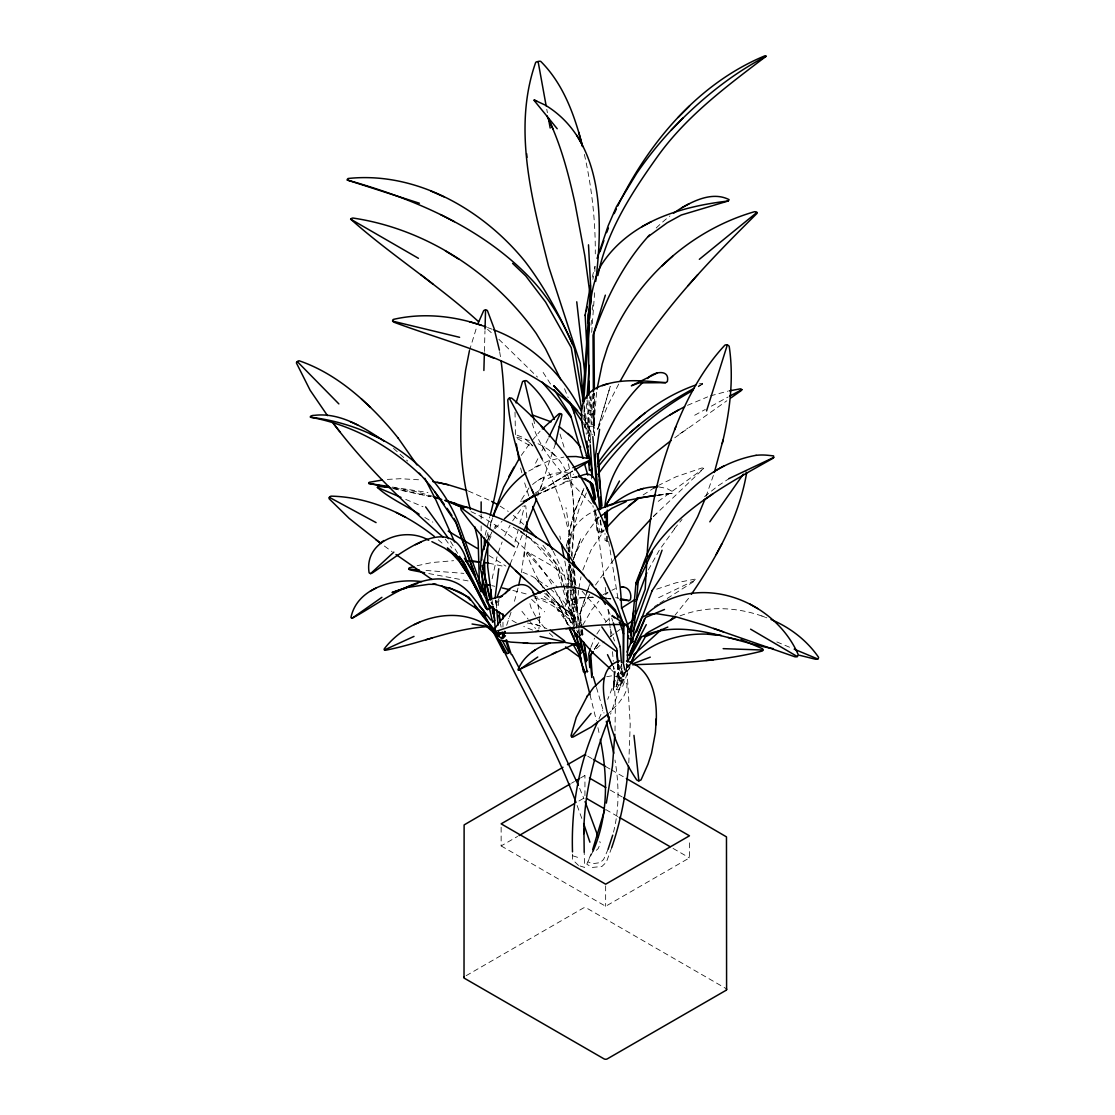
<?xml version="1.0" encoding="UTF-8"?>
<svg xmlns="http://www.w3.org/2000/svg" width="1115" height="1115" viewBox="0 0 1115 1115"><rect width="100%" height="100%" fill="white"/><g stroke="black" fill="none" stroke-linecap="round" stroke-linejoin="round"><path stroke-width="0.75" stroke-dasharray="5 3.75" d="M619.633 665.474L619.592 673.209L623.201 675.174L626.379 673.376M623.201 675.174L623.215 672.094L618.867 677.139L620.01 679.272L618.727 680.763L633.32 664.136M626.393 670.282L626.421 664.108M579.981 635.188L581.361 635.034L570.462 572.455L570.755 565.277M484.412 351.462L484.983 330.723M594.866 271.516L595.117 263.377M539.618 618.323L538.921 628.874M567.493 590.183L567.117 600.483L567.953 602.044L570.336 602.142L570.782 590.128M567.563 588.455L568.511 562.699M568.887 552.385L569.472 534.907M567.953 602.044L568.385 590.03M568.455 588.316L569.333 564.26M569.779 552.232L570.35 536.775L565.988 507.687M570.852 588.399L571.549 569.514M571.981 557.486C574.894 516.914 581.96 460.007 534.238 442.181M515.019 412.146L515.464 436.55M615.006 730.896L615.369 704.959L613.654 666.143M628.804 762.883L630.212 724.346L626.63 663.314M526.656 534.141L521.486 572.413M586.56 403.616L586.058 410.571L583.856 410.432M591.689 332.382L594.616 292.757M571.396 555.925C574.49 523.994 575.201 491.394 567.493 460.007M611.341 669.767L614.658 673.084L613.166 690.324L615.201 670.728L613.111 666.338M614.936 672.206L614.936 671.119L613.445 689.446M617.863 664.442L616.609 687.551L613.71 687.969M592.386 310.054L593.11 301.747M591.006 325.246L591.661 318.346M578.56 590.211L576.817 612.121L579.953 636.08M488.217 539.507L488.914 532.886M567.047 548.664L566.671 544.97M524.106 557.179L525.095 550.002M580.051 623.606L581.263 615.048M566.629 545.277L573.918 512.635L583.981 488.454M596.567 392.327L593.124 435.686M578.81 588.553L581.013 576.845M492.119 578.755L497.262 555.744M656.707 589.138L676.136 582.769L694.743 579.201A2.355 1.338 -18.4 0 1 695.83 579.716L695.83 579.953A2.606 1.004 -20.4 0 1 695.425 580.511L659.411 603.438M588.971 400.578L589.124 426.306L593.598 426.223L594.574 423.979L594.379 393.093M489.666 529.527L492.523 517.792M613.501 832.18C619.466 808.626 619.02 783.859 614.978 760.026M592.846 279.405L593.626 276.032M485.178 535.172L486.6 529.332M469.457 350.584L476.997 326.096M592.19 277.273L594.992 266.29M487.311 526.419L489.792 516.747M618.017 664.066L619.271 681.237L618.923 677.878L622.421 676.289L622.045 671.146M486.697 537.402L488.286 531.325M518.029 588.009L513.945 603.09M514.991 541.946L518.113 530.35M519.883 523.716L524.775 505.485M579.925 613.696L581.654 627.606M626.741 667.495L627.578 664.387M597.905 428.508L610.24 386.361L597.431 429.693M555.409 443.895L537.723 495.966M625.571 671.634L610.546 714.185M490.154 525.304L492.105 519.311M621.794 664.01L607.703 699.328M498.28 552.65L502.126 541.974M713.377 475.422L706.046 496.328M506.656 625.334L512.008 609.417M587.438 591.02L580.107 612.651L582.114 628.052M587.953 589.459L589.528 584.748L579.87 613.933L589.696 594.351M624.511 672.122L623.801 675.063L619.996 675.091L622.491 670.673M611.689 847.665L606.323 862.23L601.905 866.466L592.135 867.456L586.825 864.195L591.494 852.738M540.594 488.272L544.301 478M573.124 559.967L580.762 538.531L573.194 559.159M582.783 570.113L591.089 549.932L604.051 530.67M621.849 668.624L616.093 684.582L620.163 684.972L622.114 687.913L630.17 665.571M620.163 684.972L624.762 672.206M625.348 670.617L627.647 664.233M590.866 647.327L594.616 638.115M598.184 428.299L608.163 404.606L620.093 381.344M573.584 558.504C579.744 543.507 588.26 529.458 598.964 517.276M608.093 849.226L603.577 859.512L600.051 862.648L592.19 863.777L587.884 861.77L592.873 851.414M510.196 564.051L523.283 532.649M521.625 499.464L529.081 487.785M499.241 597.905L496.314 604.748L496.607 608.149M598.964 718.854L602.713 710.45M488.955 540.622L491.729 534.419M494.503 528.217L495.896 525.123L492.649 530.684M586.392 492.914L578.894 509.513L568.985 544.51L569.835 551.27M520.649 531.088C534.991 541.332 548.482 552.984 558.629 567.521L575.647 623.759L573.11 622.992L574.295 620.888L557.096 564.399M583.884 488.44C576.051 508.008 566.81 529.207 568.218 550.573M593.124 412.494L592.177 414.501L589.389 414.655L587.549 412.787L588.511 410.766L591.284 410.627L593.124 412.494L594.643 435.087M504.747 535.827L510.057 525.263M607.452 536.19L607.494 541.416L606.518 542.935L606.462 535.981M623.926 679.606C617.069 677.739 621.389 676.164 615.48 687.62L616.4 689.711L618.881 689.697L623.926 679.606L627.006 684.303L626.811 689.349L623.968 695.802L618.574 703.258L607.424 714.52M616.4 689.711L621.445 679.606L618.449 681.809M582.727 625.083L591.912 609.557L598.853 601.18M535.562 463.213L538.74 457.025M541.918 450.822L549.068 436.899M648.331 569.876L659.523 549.793L676.22 526.545M576.093 602.978L575.34 604.428L573.096 604.664L571.605 603.466L572.357 602.03L574.601 601.779L576.093 602.978L579.939 625.417M487.074 540.51L491.84 532.078M521.081 500.705L520.817 501.206A2.523 1.101 -2.3 0 0 521.067 501.569L521.221 501.68M626.992 667.704L628.651 664.749M623.801 675.063L629.947 664.289M488.607 537.653L492.105 532.301M596.86 634.003L600.344 628.651M499.158 600.762L498.266 602.156L498.865 608.943M512.635 520.872L523.311 505.945M595.48 585.04L613.64 559.772M594.309 649.334L598.978 642.338L594.072 649.585M594.407 649.139L598.992 642.296M521.263 455.408L530.183 442.864M688.554 598.337L675.049 615.159M532.217 440.355L540.092 431.198M674.31 528.858L682.032 519.479M605.208 622.518L612.651 615.076M495.088 528.608L502.015 521.249M627.564 667.3L629.738 664.847M653.543 516.37L703.732 468.453A3.122 1.909 -15.6 0 0 701.809 467.993L676.164 476.746L659.216 485.039M653.348 516.524L656.791 513.151M596.358 850.313L598.281 848.459L600.372 843.177L599.786 841.49M598.281 516.914L593.542 521.304L599.131 517.318M596.316 648.679L604.079 641.766M610.435 711.746L611.396 710.854M569.431 563.995L573.291 611.452L577.263 610.811L573.751 568.274M532.552 484.523C543.562 475.004 559.396 469.554 573.64 474.321M704.596 496.593L717.935 485.917L729.182 478.544M610.072 636.874L613.989 633.794M605.306 594.769L608.051 592.706M674.742 437.791L726.855 400.773M679.62 434.125L687.941 428.035M658.226 501.36L703.732 468.453M616.414 632.052L620.065 629.418M600.051 520.44L602.49 532.203L598.797 534.224L592.887 505.639M643.146 494.949L653.92 488.022M604.135 529.848L601.668 531.799L596.971 531.2L594.978 509.095M534.587 494.907L572.371 471.046M698.478 386.793L704.164 382.919L699.286 383.881M534.74 493.387L544.97 486.809M528.733 471.074L548.427 460.899L563.869 457.066M654.394 606.602L658.157 604.232M540.789 490.739L572.566 471.018M554.838 481.847L572.288 471.324M537.778 480.523L541.458 478.307M571.479 783.232L574.476 781.504M580.455 778.047L584.943 775.455L587.939 777.183M501.137 827.246L501.137 845.923L517.597 836.417M578.964 800.988L584.943 797.532L584.943 775.455M466.154 975.681L583.354 908.014A2.258 1.296 0 0 1 586.546 908.014L725.963 988.517M501.137 845.923L605.654 906.272L689.46 857.881L689.46 839.205M694.687 415.24L705.307 409.442M711.384 406.139L728.067 397.024M543.075 587.995L534.893 573.305L526.517 554.253A2.578 1.993 43.4 0 1 527.074 552.859L527.604 552.622A2.815 2.565 40.1 0 1 528.831 552.552L553.556 566.782L576.12 585.319M698.157 386.138L704.192 383.086M534.461 467.408L541.542 463.729M598.281 509.332C580.859 515.827 565.821 531.73 568.803 551.507M603.117 594.657L610.421 591.02M611.884 590.295L615.396 588.595M658.603 597.696L695.844 579.828M535.646 495.548L577.431 477.248M537.305 494.586L553.012 487.325M687.467 405.344L707.621 396.884M535.813 495.283L557.932 485.067M548.19 478.53L571.354 468.384M562.95 482.851L567.939 480.746M574.713 590.156L577.263 610.435L574.908 611.201L568.957 563.869M679.983 615.884C707.774 605.083 739.357 607.006 766.827 617.849M710.464 395.867L727.733 391.184M606.699 676.693L612.734 675.662L620.525 677.516M417.108 565.723L431.728 562.559L453.61 560.678M592.344 394.166L594.072 425.15L591.229 425.707L589.598 396.438M658.854 486.907L666.798 488.468L673.474 492.091A3.178 1.031 -26.8 0 1 672.721 493.192L657.655 494.935M577.013 476.676L561.821 479.45L576.901 476.774M592.943 596.985C583.702 598.058 570.518 596.316 565.124 605.877L566.016 612.637L574.532 628.581M657.571 495.45L672.721 493.192L662.115 494.419M657.32 495.325L672.721 493.192M579.758 597.947L593.905 597.473M387.337 479.408L400.438 478.711L422.041 479.966M426.014 570.448L463.854 573.375M517.137 435.212L524.078 437.888L532.928 446M607.243 598.671L610.574 598.964M608.065 598.518L610.922 598.811M394.389 487.924L415.31 491.506L433.414 496.412M527.381 623.02L535.534 624.47L546.866 628.553M488.621 563.159L505.374 566.685M392.424 487.074L427.951 492.523M468.077 580.915L427.561 573.333M392.215 488.036L431.017 496.621M516.761 437.261L529.36 440.411M393.818 488.788L430.599 496.649M491.771 585.654L494.795 586.309M615.703 597.584L619.006 598.351M512.844 590.434L529.555 594.825M534.517 597.891C550.587 602.239 564.859 612.706 574.364 626.309M535.534 624.47L539.507 625.626M532.803 595.717C548.259 600.497 564.775 605.835 576.023 618.114L579.145 634.909M572.817 855.832L578.866 857.714M580.023 865.965L584.553 867.4L584.204 852.208M468.398 491.046L490.224 500.649M487.562 327.545L492.189 329.26M761.782 615.926L764.848 617.111M532.608 630.1L523.743 626.449M776.848 641.933L792.598 648.498M405.721 499.409L423.045 506.754M626.017 664.735L627.452 665.348M522.865 572.274L532.552 576.511L547.8 586.713M471.046 511.618C506.168 527.994 536.649 554.587 554.42 589.361M516.398 622.895L508.51 618.449M517.416 438.627L532.092 446.836M587.73 756.193L592.232 758.785M605.724 766.576L610.226 769.169M611.368 769.838L624.86 777.629M610.323 790.117L622.282 797.016M605.849 809.601L617.794 816.501M673.042 848.404L689.46 857.881M424.829 517.499L432.829 522.141M500.133 506.14L508.273 511.437M488.997 555.507L505.903 566.113M513.179 527.172L531.311 539.256M384.341 546.015L392.02 551.646M607.494 541.416L605.027 540.441L604.985 533.486M582.337 626.853L541.681 594.183M513.346 515.409L524.078 524.761M556.218 601.779L573.681 617.208L556.218 601.779L571.27 613.515M544.719 593.292L558.922 605.306L568.009 625.654M558.155 609.571L561.681 612.372M517.959 529.095L533.667 541.974L556.078 566.755L562.587 588.26M393.539 448.397L407.714 461.108M490.893 602.546L493.164 604.79M438.209 539.799L442.07 543.144M550.225 588.65L562.531 600.246L574.42 614.7L577.863 633.167L576.776 630.31M487.492 329.329L493.82 334.876M498.879 339.322L537.5 377.121M550.921 452.077L555.131 455.924M531.632 599.382L544.705 611.87M549.319 633.055L552.901 636.512M594.072 425.15L591.995 424.425L590.462 396.884M578.518 865.491L572.65 859.721L572.511 853.31M582.114 591.215L595.703 606.616L606.072 621.501M445.261 539.116L451.868 548.078M529.444 442.39L532.524 445.735L531.771 444.871M544.636 588.525L535.298 578.323L546.894 591.229M545.793 589.793L558.629 603.8L568.413 625.71M591.507 503.896C568.218 479.018 540.008 454.46 531.367 420.202M547.521 591.898L558.894 604.72M527.074 552.859L558.03 587.926M544.956 628.372L537.709 619.299M521.918 611.271L528.203 619.243M529.249 620.581L535.534 628.553M542.949 545.263L557.263 564.664M569.347 626.031L544.566 590.49M539.548 621.78L540.148 622.602M557.193 609.571L558.42 611.355M577.263 610.435L575.661 609.738L569.918 564.106M583.8 424.411L589.361 432.954L590.1 443.157M542.35 446.07L545.374 450.836M543.144 372.438L551.409 385.386M583.967 419.254L592.72 434.822M561.472 602.03L572.134 625.766M535.576 616.149L531.158 608.01L528.984 600.525M450.544 541.5L457.68 553.319M561.639 602.281L555.172 590.657M553.138 551.172L564.288 574.086L573.417 626.519M583.563 415.198L590.741 429.958L591.103 435.059M558.49 604.135L568.274 626.045M608.079 609.738L610.476 615.299M577.263 610.811L574.546 570.364M564.525 388.703L568.19 397.707M535.019 595.912L537.751 603.466L539.548 614.867M579.661 788.333L583.953 798.772M610.281 629.083L614.532 640.944M577.124 805.49L582.546 820.459M560.023 434.014L565.096 450.474M528.817 495.994L523.576 479.575M611.689 618.086L612.776 621.236M563.089 589.919L573.11 622.992M596.455 687.453L603.995 713.084M520.607 467.979L522.726 476.258M590.03 694.868L596.441 720.945M533.444 418.78L534.991 425.373M584.371 154.4C591.717 186.999 595.549 220.463 595.285 253.899M580.859 629.85L582.365 636.414M597.919 727.635L599.382 734.353M595.494 511.102L600.023 532.97M569.514 535.214C563.409 509.597 555.772 483.938 542.907 460.829A139.11 38.858 79 0 0 540.204 456.3M559.828 536.022L560.497 539.353M564.831 561.068L569.807 587.967M581.417 630.519L583.034 638.811M579.089 630.463L580.065 635.425M573.333 616.888L574.88 625.278M496.133 600.497L497.388 607.159M500.496 623.843L501.123 627.174M495.715 600.441L496.928 607.327M495.339 600.135L496.9 608.469M492.05 600.26L492.983 605.264M546.768 109.298L547.395 112.699M570.1 589.668L576.873 628.567M583.939 405.01L590.253 442.571M583.925 411.393L588.804 440.411M582.448 414.236L583.591 421.066M583.884 422.78L585.027 429.61M608.665 541.36L618.156 599.786M574.49 626.059L571.605 603.466M491.631 601.905L492.161 605.138M499.659 351.727L500.914 359.504M603.745 575.814L595.271 511.032M605.264 587.396L606.351 595.758M582.337 629.766L583.466 638.31M581.877 629.32L582.992 637.878M571.953 568.176L574.504 588.455M608.023 609.292L609.459 621.208M609.64 622.951L611.104 636.777M591.229 474.028L591.744 479.227M600.595 519.897L601.668 531.799M590.964 395.992L594.351 435.631M612.497 651.634L613.32 661.293M587.075 399.923L590.755 443.003M583.967 406.682L586.323 434.251M573.472 568.734L576.915 611.104M621.543 664.261L621.919 669.418M618.1 664.512L619.229 679.969M617.752 664.749L618.755 678.491M526.865 517.695L525.764 506.071A2.091 1.561 -51.7 0 0 525.513 505.778M588.65 440.3L587.549 412.787M593.821 393.261L594.03 425.874M593.738 393.038L593.947 425.651M593.403 393.623L593.598 426.223M502.963 622.198L502.976 627.146M605.654 885.881L605.654 906.272M481.15 513.89L481.15 519.033M481.15 525.876L481.15 532.733M656.219 227.976A323.462 133.661 -78.8 0 1 669.892 216.003"/><path stroke-width="1.5" d="M527.019 521.639L526.837 531.284M550.141 630.184L564.511 640.818A1.547 1.213 -49.9 0 1 564.511 641.878L564.19 642.142A1.979 1.338 -25.8 0 1 563.396 642.519L532.58 643.508L510.837 642.101L499.645 640.108L506.977 653.725L508.858 652.846L508.733 651.801M623.187 622.56L623.327 662.965M623.564 662.24L623.884 626.574L619.187 622.226M627.48 661.948L627.773 627.968L625.85 624.637L612.163 615.703L614.504 617.877M635.982 583.006L630.491 643.564L632.804 641.432M483.882 370.473L484.37 353.19M485.039 328.995L485.555 309.984A2.62 2.453 -58.4 0 1 487.436 310.639L494.126 328.507L499.409 350.166M619.661 660.847C599.87 666.645 602.225 690.924 605.933 706.687C611.215 732.792 621.849 757.615 636.581 779.761A3.136 1.951 24.4 0 0 638.867 780.862L641.014 779.943L647.968 764.263L651.522 753.308L655.411 732.485L656.247 718.701M656.066 724.722C657.655 701.098 653.515 668.22 626.435 661.014M568.566 560.97L568.817 554.099L569.166 560.399M491.157 589.654L491.339 598.616M646.812 561.221L645.181 589.333L633.905 619.438M487.701 544.455L487.701 566.643L491.715 598.323M588.929 395.421L588.553 335.364C589.194 311.726 589.988 287.085 600.957 265.565C614.811 243.279 636.902 227.307 660.847 217.3C682.269 208.435 705.154 203.71 728.109 201.021A3.624 1.073 -32 0 0 729.029 199.599C713.419 191.682 695.453 199.808 681.655 207.878A323.462 133.661 -78.8 0 0 673.544 213.258M614.839 734.297L612.442 766.13L606.323 803.107M647.09 556.232C649 511.785 659.216 467.84 675.899 426.641M582.532 401.191L590.128 294.681M583.702 401.637L589.333 323.448M589.696 318.235L590.448 307.81M590.699 304.339L591.201 297.384L588.497 244.826M586.936 398.403L589.305 365.399M636.902 584.539C651.718 526.74 693.865 466.572 756.095 455.31M632.79 641.878L638.198 581.584L652.345 551.702M595.703 281.398C603.159 221.258 604.163 140.992 545.542 105.284C544.05 104.448 527.59 97.033 536.789 101.144M628.512 766.256C626.003 793.908 620.707 821.379 611.689 847.665M495.018 598.462L498.767 568.775M587.006 349.943L585.152 314.988M630.686 629.167L633.78 610.783M630.031 653.014L629.515 655.146L627.174 655.076M585.082 315.503L590.448 285.565M597.055 389.163L602.267 363.852L607.257 348.047C631.829 283.391 687.885 230.903 754.521 211.711A3.805 2.648 -18.1 0 1 756.904 212.421L757.155 212.826A3.93 1.324 -28.8 0 1 756.918 213.481C710.102 259.893 663.773 307.893 629.543 364.633L620.093 381.344M635.898 583.257C656.916 521.304 718.91 488.649 772.5 458.572A3.317 1.087 -28.5 0 0 773.531 457.749L773.559 455.882L767.552 455.268A83.207 66.942 89.9 0 0 756.095 455.324M599.591 429.359L595.048 458.683L599.661 509.694M516.106 402.947L522.545 381.623A3.038 1.937 4.4 0 1 524.51 380.884A2.899 1.882 -23.9 0 1 526.615 380.772C538.81 391.212 548.064 404.634 554.308 419.393M586.365 311.252L587.131 306.764M484.523 538.085L484.189 549.472M484.69 546.35L485.903 540.441M520.83 575.549L518.754 584.901M469.457 350.584L465.568 370.389L462.544 394.125A231.92 130.12 -82.1 0 0 460.788 434.962C460.704 460.105 464.161 485.15 470.349 509.499M714.367 472.439L723.022 440.077M722.283 443.449C729.809 411.769 734.032 378.821 729.21 346.417A3.233 3.024 -28 0 0 727.301 344.981A3.359 3.178 57.8 0 0 724.862 345.176C702.241 369.427 686.603 399.17 674.575 429.846M504.37 633.25L504.816 631.285M488.579 542.252L482.851 566.657L490.461 600.065M604.734 809.699L592.692 849.588M490.21 515.144C503.534 465.067 507.855 412.425 501.095 360.981M590.42 305.106L587.939 314.96L588.413 323.573M597.877 275.572C606.685 231.181 631.592 192.839 657.474 156.616C686.533 115.932 726.687 86.273 766.033 56.349A3.582 1.338 -37 0 0 765.043 55.764C698.38 83.277 648.86 142.427 617.78 205.885M740.89 639.578L762.381 648.651A2.049 1.923 23.2 0 1 762.925 650.031L762.688 650.603A2.23 1.812 13.6 0 1 762.172 651.048C720.151 661.864 675.662 663.286 632.972 664.735M555.409 443.895L561.904 414.808A2.788 1.882 -51.8 0 0 560.984 413.679M587.772 671.467L583.396 671.676L578.532 646.839M636.121 601.487L646.825 572.803M492.997 516.12L503.687 487.102L519.451 458.098M612.72 835.149L608.093 849.226M605.347 295.14L593.027 335.281L593.389 391.909M597.096 258.415L608.26 225.551L616.4 206.805L636.623 173.48A317.705 254.011 -36.6 0 1 671.258 130.079C698.812 100.963 730.423 74.914 766.033 56.349M706.548 410.933L727.301 344.981M590.365 648.888L588.776 653.947L589.737 667.606M501.75 637.724L505.234 631.982M662.073 550.211L632.944 631.383M600.023 251.697L603.87 240.561M497.011 597.347L510.196 564.051M629.947 657.85L632.261 651.467L646.268 624.637M630.742 663.982L634.351 654.212M629.153 632.121L632.721 622.616M636.567 632.066L652.15 590.56M704.917 499.311L697.558 516.942L683.202 543.772L651.996 590.866M536.58 499.032L523.952 531.033M609.445 716.987C594.253 754.019 583.995 793.434 583.8 833.658L583.912 829.504L584.204 852.208M580.232 652.456L580.093 651.564M606.616 232.617L608.4 228.129M594.56 497.945L594.908 499.102M493.387 516.12C499.422 498.712 511.311 483.743 526.113 472.913M592.873 851.414C608.4 816.305 607.884 776.444 600.344 739.44M588.204 445.944L588.302 447.004M577.403 644.93L580.33 652.735M626.978 652.052L641.808 617.403M630.491 651.787L644.54 618.797M629.515 655.146L645.571 617.445L664.484 609.473M597.71 721.795C578.796 762.353 571.089 807.316 572.497 851.888M478.042 323.434L483.645 310.709A2.704 2.592 53.5 0 1 485.555 309.97M482.098 589.305L482.725 587.87L481.61 587.577M606.323 504.51C622.212 479.283 647.257 458.962 671.091 440.536M628.651 635.954L627.996 637.39L629.682 638.979L632.024 639.132M614.212 213.62L616.358 208.979M480.83 591.326L483.408 591.731L458.418 522.796C434.627 462.641 374.278 425.038 311.726 417.386C307.977 416.954 312.325 415.045 314.277 415.365C339.936 412.202 363.797 427.421 384.104 441.15M691.384 594.309C716.415 557.639 738.98 517.499 746.576 473.206A3.652 3.164 -21.5 0 0 746.116 472.161M549.068 436.899L560.343 413.54A2.843 2.62 -37.2 0 0 558.991 413.763L542.308 428.913M591.758 677.53L589.933 655.843L593.264 651.773M716.192 554.49L721.823 543.827M487.074 540.51C481.959 549.012 480.69 559.089 480.454 568.845L492.635 622.282L495.018 620.093M508.733 476.704L514.029 467.018M619.48 481.011L607.215 503.172L607.243 506.642M628.289 660.359L641.683 636.679M644.386 636.763L646.045 633.822L649.167 631.731L675.523 617.445M630.435 663.272L645.334 636.763L667.829 627.076M586.365 660.874L586.114 661.822L584.999 653.279M586.852 696.75L593.64 687.398L603.536 678.129M587.535 695.676L576.26 717.335L571.019 735.579A1.826 1.491 44.3 0 0 571.661 736.82L572.413 737.001A2.453 1.937 17.5 0 0 573.194 736.973L591.34 726.924L607.424 714.52M592.581 651.885L590.741 654.616L592.19 675.105M598.644 462.056C622.602 427.853 656.066 398.877 695.858 384.982M709.823 521.806L743.301 474.168M598.211 466.641C623.815 433.679 657.739 408.006 694.255 388.229M597.933 474.46C622.644 439.491 655.509 411.379 692.763 390.501M614.7 558.504L651.048 518.782M571.674 736.82L591.048 713.447M500.914 632.693L498.963 635.285L495.813 635.313L493.304 606.476M607.327 526.851L619.884 513.541L639.48 497.513M688.053 285.635L697.739 274.666M630.825 663.606C653.306 638.588 688.931 630.491 721.321 635.452M502.767 638.588L505.457 635.731M670.185 620.525L672.791 617.78M649.474 235.028C623.856 262.903 606.49 297.524 594.002 333.037L594.365 389.651M671.286 130.107L683.021 117.995M634.198 654.407L661.474 629.431M540.441 593.096C511.618 567.814 483.617 541.123 461.108 509.931A3.415 2.481 40.7 0 1 461.192 507.869C468.495 504.983 477.666 512.496 485.304 512.9C522.531 525.709 556.747 547.521 584.302 575.605M678.115 117.479L689.516 106.009M428.731 540.287C404.327 525.722 363.908 540.705 369.093 572.692A2.732 1.45 6.7 0 0 370.598 573.612A2.704 0.808 -25.4 0 0 372.521 572.817C397.33 556.552 450.739 508.677 466.391 559.869L486.753 600.246M389.093 487.394L379.212 486.502A2.843 1.77 -1.1 0 0 377.372 487.38C388.299 497.736 405.804 505.527 419.142 514.21M370.598 573.612L393.832 552.134M505.248 593.57C512.05 583.48 528.231 580.009 533.625 593.319M661.711 266.151L672.707 256.157M642.909 382.403C621.626 402.585 607.564 429.47 597.515 456.732L601.975 506.043M629.738 432.968L638.825 425.177M560.831 379.783L545.528 348.772L536.162 333.357C493.666 273.231 426.292 228.854 352.939 218.038A3.498 2.495 5.6 0 0 350.654 219.139C390.166 254.429 438.488 285.161 478.572 321.678M636.038 420.355L644.804 413.191M699.342 259.321L756.904 212.421M549.862 643.104C536.454 647.299 523.409 656.331 518.001 669.739A2.007 0.864 -5.4 0 0 518.196 670.017L575.647 643.48L578.476 643.146L579.744 644.136L583.284 652.54M500.44 596.943L508.858 590.225M628.386 506.015L637.027 499.227M647.578 378.515C652.972 371.769 670.185 368.452 667.355 381.497A4 0.892 -21.1 0 1 665.557 382.668L639.16 382.849L631.355 385.776L657.195 372.995M525.834 501.109L533.346 495.743L525.834 501.109A228.31 71.918 -18.4 0 0 504.412 518.81M648.038 236.715L667.132 222.805L681.293 215.014L728.109 201.021M612.079 504.691C625.097 494.656 640.818 486.53 657.655 486.795M646.547 614.086C695.481 570.35 773.643 598.197 798.201 654.547A3.373 2.578 -21 0 1 797.309 656.554A3.345 1.784 8.3 0 1 794.911 656.791L703.788 625.083L676.038 616.818L656.317 613.626L648.317 614.267L641.696 617.487M379.936 543.353L383.867 540.524M731.022 397.818L741.224 390.598A3.052 1.157 -23.9 0 0 741.74 389.72M621.417 608.177L634.965 599.508M600.525 516.329L611.703 508.356L626.045 501.694M532.148 652.066L535.2 649.92M421.735 581.654C395.184 577.904 357.218 587.257 350.946 617.515A2.76 1.254 -6.5 0 0 352.242 618.156L381.901 597.333M704.095 500.091L712.764 494.001M518.614 670.213L537.764 657.014M627.815 624.038L633.125 620.414M489.443 608.581L487.673 609.598L485.582 607.898L461.303 559.744L444.481 548.092L431.895 541.653M641.543 636.79C683.425 617.027 730.952 641.264 773.392 648.651M684.61 406.822C645.237 426.251 609.027 461.861 604.79 507.409M500.3 597.236L502.405 595.926L486.238 600.469C488.105 606.992 498.879 611.438 504.538 616.01M574.601 469.931L588.567 461.694A2.704 1.059 -37 0 0 589.905 460.258A2.648 1.826 -65.2 0 0 589.361 458.613L576.079 456.523L566.657 456.676M531.242 415.937L531.646 415.728A2.119 1.227 -23.9 0 1 533.193 415.282L551.144 421.86M670.115 414.905L678.896 409.79M562.977 767.273L464.119 824.919L464.021 977.674M567.479 764.667L584.009 755.12L585.877 755.12M569.988 784.096L501.137 823.846L605.654 884.195L689.46 835.804L623.773 797.88M575.967 780.639L578.964 778.911M519.102 835.553L574.476 803.58M715.746 470.544L723.844 465.931M653.92 488.022L657.892 485.792M681.655 207.878L689.251 203.655M631.397 635.648L621.459 607.02C619.717 525.374 573.082 449.749 511.841 398.222C510.308 397.511 508.189 398.222 507.771 399.964C510.057 432.327 520.106 463.561 533.304 493.053A231.112 108.768 74.6 0 0 552.803 531.311L576.19 566.504L592.177 585.5L615.355 609.989L618.1 617.947M729.586 396.201L741.74 389.72M641.71 226.847L651.299 221.662M370.431 591.103L375.727 588.246M495.171 632.08C463.436 601.724 409.024 616.219 384.299 648.805A1.714 1.519 -15 0 0 384.438 649.933L384.689 650.115A1.812 1.254 -21.2 0 0 385.428 650.254C419.853 643.606 452.802 628.637 487.994 626.616L501.736 638.7M577.249 635.675L575.187 636.665L574.002 629.905M523.228 501.429L535.646 495.548M591.967 469.262L589.417 470.432L588.678 461.819M552.064 654.073L556.176 652.024M501.416 633.599L498.029 635.118M665.543 382.668C646.491 381.135 626.978 378.71 608.205 383.671C559.186 395.393 592.636 445.387 592.037 476.788M623.285 622.728C607.173 595.981 574.615 577.988 543.855 590.894C523.353 597.445 506.015 611.577 494.293 629.445A3.206 2.244 52.7 0 0 494.795 631.745A3.331 1.868 20.5 0 0 497.123 632.832C540.19 635.034 583.312 623.02 625.85 624.637M415.477 544.719L421.275 541.96M490.837 620.052L471.812 595.661C438.571 554.308 385.846 600.497 352.242 618.156M728.694 478.725L773.866 457.373M414.181 624.679L419.672 622.17M384.438 649.933L414 636.4M572.901 467.701L589.905 460.258M403.532 588.957L410.571 585.988M598.281 509.332L620.065 501.722L655.968 495.158M634.128 663.286L650.282 657.139M536.413 593.71L543.855 590.894M417.721 583.382L392.048 592.539L406.891 587.521L428.578 584.316L436.286 584.358M605.403 506.377L612.72 503.841M602.17 385.72L608.205 383.671M484.635 594.156L485.833 593.751L482.265 587.842M494.795 631.745L540.176 616.957M637.766 490.182L643.466 488.468M578.852 476.83C595.87 467.436 596.832 485.318 598.281 497.248M770.981 619.48C789.964 627.397 806.8 640.289 818.535 657.251A3.429 2.383 -7.6 0 1 817.797 659.007L817.114 659.174A3.666 1.686 8.8 0 1 815.441 659.216L799.455 655.258M425.805 639.787L431.909 638.073M413.623 566.699L409.4 567.814A3.415 2.049 16.5 0 0 408.829 568.636L408.829 569.11A3.178 1.143 9.1 0 0 410.306 569.974L424.676 572.762M729.196 390.905L740.346 388.842A2.871 1.826 -22.2 0 1 741.712 389.581M382.111 480.063L369.386 482.265A3.08 1.742 12.6 0 0 368.744 483.45L390.835 487.757M636.777 498.168L655.606 495.562M705.879 660.484L713.516 659.662M565.876 628.86L574.866 627.898M623.843 587.257L621.389 587.145C628.581 586.128 632.135 593.626 630.379 599.661A3.443 0.948 -18.7 0 1 628.916 600.623L619.884 599.786M723.161 648.651L762.925 650.031M523.423 643.09L527.994 643.327M465.582 560.845L479.366 561.862M708.095 634.282L715.621 634.769M600.344 597.849L606.546 598.379M408.829 569.11L419.142 569.918M503.032 640.651L504.231 640.902M535.618 631.411L537.625 631.215A2.565 1.24 -39.2 0 0 538.392 630.491M562.058 641.822L576.357 644.54M471.882 561.152L478.488 561.793M485.206 562.643L488.621 563.159M368.744 483.45L389.037 486.558M472.063 624.024L486.405 626.24L497.652 636.121M432.815 481.527L448.244 484.746L466.934 490.53M486.07 584.455L489.22 585.096M487.311 584.734L490.279 585.347M540.064 636.498L564.511 641.878M437.261 482.279L448.244 484.746M433.205 583.73C445.721 587.8 461.499 589.598 470.293 600.093M727.942 637.446L738.827 639.926M620.665 598.727L628.916 600.623M486.015 326.974C456.606 316.075 424.118 312.284 393.358 319.406A3.972 2.551 32 0 0 392.619 320.799L392.647 321.148A3.777 1.213 18.2 0 0 394.487 322.416C458.99 346.43 533.667 362.096 581.263 415.463M502.335 587.967L509.848 589.737M392.647 321.148L459.589 337.315M571.284 644.024L578.309 645.794L581.18 653.111M433.944 497.36L441.735 499.478M310.5 417.247C352.201 424.801 389.888 445.819 420.383 474.906M469.401 321.678L481.387 325.246M456.23 503.743L444.857 500.328L467.896 507.604M572.539 344.368C560.775 317.413 544.441 286.806 525.444 262.025L524.789 261.175C482.99 209.69 416.202 171.194 348.131 178.498A3.693 2.244 25.9 0 0 347.322 180.059L419.435 203.237M434.864 496.9L439.199 498.363M713.67 628.414L723.524 631.87M446.599 501.011L462.627 507.59M481.234 352.995L493.834 358.222M794.173 649.153L817.797 659.007M377.372 487.38L400.996 497.401M578.364 475.966L591.856 483.394L594.811 498.558M454.251 503.952L463.784 508.119M484.426 594.839L485.527 595.312L485.234 585.124M430.725 190.958L443.993 196.839M434.348 536.44C405.038 513.193 368.898 497.011 331.099 496.147A2.927 2.648 -13 0 0 329.385 497.332A2.885 1.979 10 0 0 329.148 498.767L349.19 518.405L380.731 543.326M493.722 329.831C532.176 344.396 562.796 374.445 581.166 410.878M350.277 421.637L357.943 425.122M583.647 403.309L574.476 348.688C564.315 324.465 551.298 301.273 533.611 281.705C484.509 228.547 415.756 199.334 347.322 180.059M370.194 433.819L378.905 437.944M449.066 587.619L468.885 597.278L494.252 629.794M491.659 501.374L497.346 504.482M396.173 512.44L405.651 517.304M440.578 214.568L454.363 221.69M329.371 497.332L376.076 522.601M593.375 759.454L605.375 766.367M626.365 778.493L726.478 836.877L726.59 989.632M589.431 778.047L605.849 787.524M586.434 798.396L604.358 808.751M619.285 817.365L670.059 846.675M350.64 219.139L418.446 258.318M749.656 603.912L757.712 608.595M750.604 629.181L797.309 656.554M448.23 531.116L477.443 548.496M445.387 250.889L458.99 259.293M441.317 585.696L483.548 613.236L503.924 652.428L504.064 650.826M497.039 611.02L500.677 613.515M545.904 543.535L548.455 545.235M431.909 579.466L395.978 554.503M582.337 626.853L617.139 652.038M565.528 646.909L579.229 656.888L585.04 673.098M559.228 426.697L572.302 437.526L580.692 447.129M461.192 507.855L514.35 546.782M375.922 539.73L380.996 543.507M584.999 478.46L593.013 484.579L595.619 498.057M420.689 274.513L432.996 284.158M447.394 547.869L463.394 561.444L487.673 609.598M361.455 398.989L370.514 407.407C350.054 387.504 326.486 370.11 299.252 360.814A2.648 2.509 -39.1 0 0 297.315 361.608A2.537 2.021 17.8 0 0 296.437 363.03L310.165 390.32L327.462 415.588M610.281 668.777L592.079 652.08L570.309 627.215M442.892 536.914C403.045 502.377 365.079 465.401 333.218 423.226L339.81 431.658M515.492 570.462L524.677 579.019M567.911 433.428L572.302 437.526M512.607 263.391L525.736 275.935L545.611 302.081L571.256 347.671L581.584 409.121M448.16 549.082L459.241 561.458L470.92 578.504M297.315 361.608L338.862 403.895M526.447 527.033L536.301 537.444M577.654 410.682L553.667 385.665L569.876 403.031L582.866 422.989M531.646 415.728L533.932 418.167M540.761 425.498L544.176 429.164M419.254 473.15L430.195 485.652L444.216 504.315M479.283 606.072L483.812 611.076L486.168 615.591M541.904 381.929L559.186 401.832L571.103 417.498M588.706 580.274L592.776 585.068M534.155 100.489L557.221 128.769M496.356 632.512L498.475 635.216M474.516 605.515L495.659 632.609M398.18 438.097L416.94 464.913M425.623 506.879L448.648 538.643M601.793 626.867L616.79 648.665L617.794 662.422M434.92 492.022L455.965 522.796L480.941 591.731M447.101 508.384L451.937 515.492M595.828 588.664L605.347 604.372M453.833 518.364L455.7 521.249L475.45 575.758M554.169 389.706L570.699 415.602L583.103 458.418M573.737 645.543L581.389 659.118M454.627 542.029L435.798 499.785L424.843 478.293M464.439 558.294L475.129 576.023M459.464 556.287L465.694 566.629M455.436 554.002L481.29 596.846M586.183 455.464L587.884 458.363M576.831 135.389L581.514 143.514M471.757 579.828L486.753 609.417M509.29 398.18L542.308 459.087M533.193 592.497L534.406 594.783M502.642 641.027L508.858 652.846M492.44 627.647L502.614 647.244M511.994 654.575L556.51 738.409L578.392 785.322M488.314 603.354L490.67 608.023M552.371 549.681L541.305 527.2L532.663 506.503M546.852 115.751C560.622 143.417 568.441 173.647 575.075 203.683L584.804 255.628L590.156 295.196M607.508 654.658L612.4 664.888M502.071 646.993C526.684 698.826 556.26 748.402 575.995 802.466M603.814 577.528L617.375 606.867L623.996 625.961M586.518 487.52L593.417 502.851M569.821 628.846L580.316 652.317M569.417 628.776L580.608 653.822M549.862 121.828L553.11 129.228M574.281 413.219L587.34 458.098M532.008 490.001L533.304 493.053M574.462 413.637L569.988 402.278M585.068 801.601L598.142 836.794M620.219 646.881L621.417 662.547M583.633 823.553L589.905 842.187M619.759 622.714L623.62 633.85M613.32 622.811L620.288 647.09M506.503 639.815L511.311 654.603M502.99 632.107L504.064 635.383M505.666 640.317L509.388 651.801M578.671 132.183L582.574 146.511C574.769 115.751 563.646 84.322 540.775 61.423A3.624 2.662 -31.4 0 0 538.113 61.576A3.707 2.676 14.8 0 0 535.688 62.412C512.315 128.546 532.287 200.812 548.552 266.206L580.288 363.601L583.229 398.055M593.25 676.707L595.995 685.92M588.288 461.401L589.25 464.69M590.685 469.624L591.633 472.927M584.469 463.617L587.8 475.143M589.779 481.471L594.964 499.841M607.759 714.743L609.947 722.799M606.309 721.307L613.794 753.252M590.03 694.868L583.061 667.258M474.767 526.712L478.14 540.705L479.38 583.145M492.691 608.372L493.861 613.194M524.51 380.884L533.054 417.135M491.98 606.741L494.642 618.435M482.14 565.57L489.75 598.964M492.412 610.658L493.178 613.989M623.257 662.826L624.804 669.906M518.949 460.035L516.315 443.895M561.5 544.371L564.162 557.723M583.689 642.115L587.243 660.345M580.706 638.742L587.187 671.871M575.939 633.585L577.891 643.522M579.452 636.581L581.946 650.003M576.441 633.668L579.87 652.136M498.949 615.508L500.189 622.17M502.057 632.177L502.99 637.181M493.597 608.595L494.544 613.598M538.113 61.562L546.155 105.883M548.315 117.814L550.183 128.044M584.135 643.453L585.25 651.996M567.688 553.737L568.748 562.183M576.748 301.803L584.859 374.082M616.707 650.561L617.822 663.118M633.961 735.356L638.867 780.862M592.971 486.99L594.504 503.994M586.908 441.136L588.386 458.377M499.158 612.344L500.036 622.518M496.76 609.835L498.084 625.111M498.67 631.884L498.963 635.285M573.849 561.89L574.267 566.978M572.915 561.946L573.194 565.347M526.656 153.675L526.935 157.396M592.832 436.522L596.776 490.879M590.225 444.857L592.567 477.122M593.305 487.325L593.919 495.813M586.811 331.462L587.006 334.904M588.734 380.94L589.305 391.267M598.17 453.861L600.079 488.482M597.835 453.596L599.076 476.091M599.271 479.561L599.745 488.217M600.218 496.872L600.887 508.984M484.481 559.66L485.081 580.037M481.75 559.967L481.15 534.447M482.098 571.842L482.642 590.518M607.271 510.126L607.438 532.719M606.281 511.646L606.421 530.768M604.832 512.635L604.86 517.848M604.888 521.318L604.929 526.531M502.935 613.947L502.949 618.895M481.15 501.889L481.15 512.175M464.23 976.879A2.258 1.296 0 0 0 464.648 978.399L604.065 1058.888A2.258 1.296 0 0 0 607.257 1058.888L725.963 990.357A2.258 1.296 0 0 0 726.367 988.838M370.501 407.435A236.129 180.282 49.3 0 1 398.153 438.125"/></g></svg>
